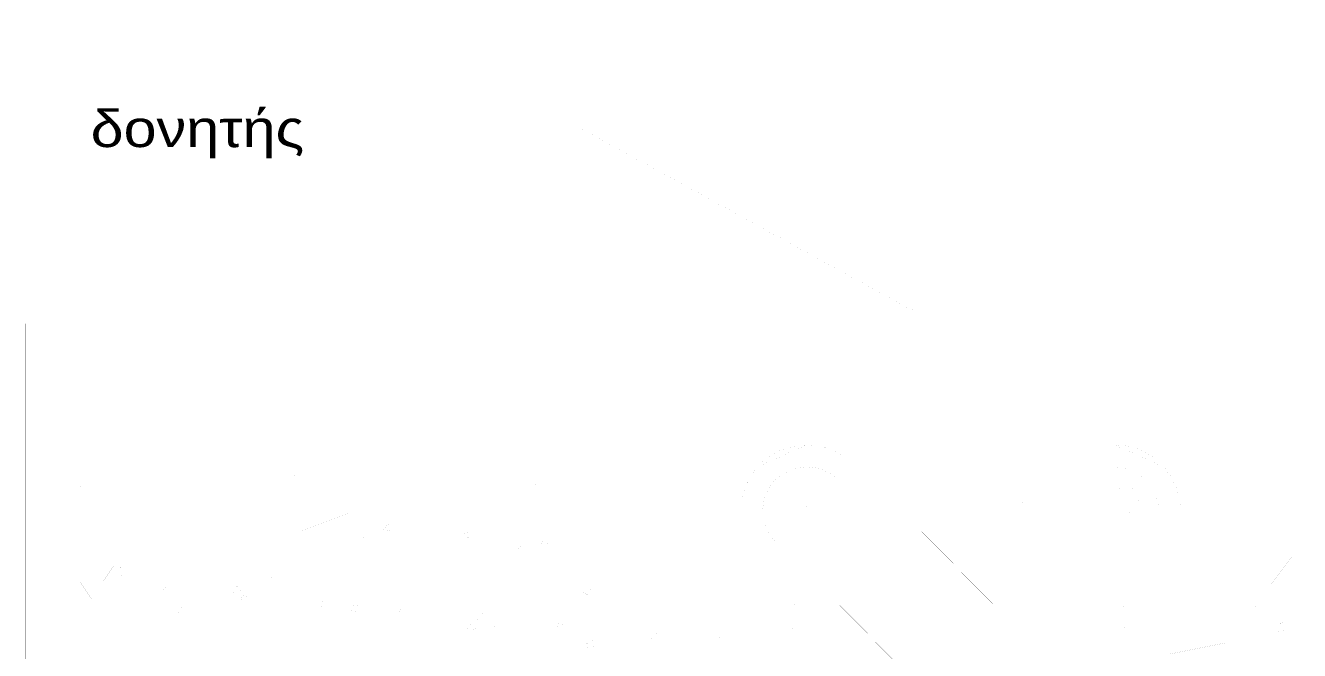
# Model space of a CAD drawing. Header units: millimetres. Extents: x -2171 to 1563, y -1758 to -1505.
# Drawn here: x 1364.482 to 1368.825, y -1598.944 to -1596.815 of the extents above; entities that cross this region are included whole.
import ezdxf

# ---------------------------------------------------------------- set-up
doc = ezdxf.new("R2010")
doc.units = ezdxf.units.MM
doc.linetypes.add('DOT', pattern=[0.025, 0, -0.025])
doc.layers.add('Tablet', color=7, linetype='Continuous', true_color=0x0180ff)
doc.styles.add('S2Arl419_b_1151_161', font='arial.ttf', dxfattribs={"width": 1.15091, "height": 0.041893})

msp = doc.modelspace()

# ---------------------------------------------------------------- linework, layer by layer
at = {"layer": 'Tablet', "color": 7}
for points in [[(1367.2572, -1598.0527, 0.00006, 0.00006, 0), (1367.2572, -1597.0402, 0.00006, 0.00006, 0), (1367.3322, -1597.0402, 0.00006, 0.00006, 0), (1367.3322, -1596.8902, 0.00006, 0.00006, 0), (1367.2947, -1596.8902, 0.00006, 0.00006, 0), (1367.2947, -1596.7402, 0.00006, 0.00006, 0), (1367.4072, -1596.2902, 0.00006, 0.00006, 0), (1367.4822, -1596.2902, 0.00006, 0.00006, 0), (1367.5572, -1596.2902, 0.00006, 0.00006, 0), (1367.6697, -1596.7402, 0.00006, 0.00006, 0), (1367.6697, -1596.8902, 0.00006, 0.00006, 0), (1367.6322, -1596.8902, 0.00006, 0.00006, 0), (1367.6322, -1597.0402, 0.00006, 0.00006, 0), (1367.7072, -1597.0402, 0.00006, 0.00006, 0), (1367.7072, -1598.0527, 0.00006, 0.00006, 0)], [(1367.3322, -1596.8902, 0.00006, 0.00006, 0), (1367.3322, -1596.7402, 0.00006, 0.00006, 0)], [(1367.6322, -1596.8902, 0.00006, 0.00006, 0), (1367.3322, -1596.8902, 0.00006, 0.00006, 0)], [(1367.3455, -1597.0402, 0.00006, 0.00006, 0), (1367.3455, -1596.8902, 0.00006, 0.00006, 0)], [(1367.3697, -1597.0402, 0.00006, 0.00006, 0), (1367.3697, -1596.8902, 0.00006, 0.00006, 0)], [(1367.4043, -1597.0402, 0.00006, 0.00006, 0), (1367.4043, -1596.8902, 0.00006, 0.00006, 0)], [(1367.4608, -1597.0402, 0.00006, 0.00006, 0), (1367.4608, -1596.8902, 0.00006, 0.00006, 0)], [(1367.5947, -1597.0402, 0.00006, 0.00006, 0), (1367.5947, -1596.8902, 0.00006, 0.00006, 0)], [(1367.6178, -1597.0402, 0.00006, 0.00006, 0), (1367.6178, -1596.8902, 0.00006, 0.00006, 0)], [(1367.2849, -1598.2402, 0.00006, 0.00006, 0), (1367.2849, -1597.0402, 0.00006, 0.00006, 0)], [(1367.3322, -1597.0402, 0.00006, 0.00006, 0), (1367.3322, -1598.2402, 0.00006, 0.00006, 0)], [(1367.6322, -1597.0402, 0.00006, 0.00006, 0), (1367.3322, -1597.0402, 0.00006, 0.00006, 0)], [(1367.6642, -1597.0402, 0.00006, 0.00006, 0), (1367.6642, -1598.2402, 0.00006, 0.00006, 0)], [(1366.9947, -1601.3935, 0.00006, 0.00006, 0), (1366.9947, -1598.4685, 0.00006, 0.00006, 0), (1366.9976, -1598.4392, 0.00006, 0.00006, 0), (1367.0061, -1598.4111, 0.00006, 0.00006, 0), (1367.02, -1598.3852, 0.00006, 0.00006, 0), (1367.0386, -1598.3624, 0.00006, 0.00006, 0), (1367.0613, -1598.3438, 0.00006, 0.00006, 0), (1367.0873, -1598.3299, 0.00006, 0.00006, 0), (1367.1154, -1598.3214, 0.00006, 0.00006, 0), (1367.1447, -1598.3185, 0.00006, 0.00006, 0), (1367.1739, -1598.3214, 0.00006, 0.00006, 0), (1367.2021, -1598.3299, 0.00006, 0.00006, 0), (1367.228, -1598.3438, 0.00006, 0.00006, 0), (1367.2508, -1598.3624, 0.00006, 0.00006, 0), (1367.7811, -1598.8928, 0.00006, 0.00006, 0), (1367.8341, -1598.8397, 0.00006, 0.00006, 0), (1367.3038, -1598.3094, 0.00006, 0.00006, 0), (1367.2725, -1598.2833, 0.00006, 0.00006, 0), (1367.237, -1598.2633, 0.00006, 0.00006, 0), (1367.1985, -1598.25, 0.00006, 0.00006, 0), (1367.1583, -1598.2439, 0.00006, 0.00006, 0), (1367.1176, -1598.2451, 0.00006, 0.00006, 0), (1367.0777, -1598.2537, 0.00006, 0.00006, 0), (1367.0401, -1598.2693, 0.00006, 0.00006, 0), (1367.0059, -1598.2914, 0.00006, 0.00006, 0), (1366.9763, -1598.3193, 0.00006, 0.00006, 0), (1366.9521, -1598.3521, 0.00006, 0.00006, 0), (1366.9343, -1598.3887, 0.00006, 0.00006, 0), (1366.9234, -1598.4279, 0.00006, 0.00006, 0), (1366.9197, -1598.4685, 0.00006, 0.00006, 0), (1366.9197, -1601.3935, 0.00006, 0.00006, 0)], [(1368.4197, -1601.3935, 0.00006, 0.00006, 0), (1368.4197, -1598.4685, 0.00006, 0.00006, 0), (1368.4163, -1598.4294, 0.00006, 0.00006, 0), (1368.4061, -1598.3915, 0.00006, 0.00006, 0), (1368.3895, -1598.356, 0.00006, 0.00006, 0), (1368.367, -1598.3239, 0.00006, 0.00006, 0), (1368.3393, -1598.2961, 0.00006, 0.00006, 0), (1368.3072, -1598.2736, 0.00006, 0.00006, 0), (1368.2716, -1598.2571, 0.00006, 0.00006, 0), (1368.2338, -1598.2469, 0.00006, 0.00006, 0), (1368.1947, -1598.2435, 0.00006, 0.00006, 0), (1367.1447, -1598.2435, 0.00006, 0.00006, 0)], [(1367.3129, -1598.3185, 0.00006, 0.00006, 0), (1368.1947, -1598.3185, 0.00006, 0.00006, 0), (1368.2207, -1598.3208, 0.00006, 0.00006, 0), (1368.246, -1598.3275, 0.00006, 0.00006, 0), (1368.2697, -1598.3386, 0.00006, 0.00006, 0), (1368.2911, -1598.3536, 0.00006, 0.00006, 0), (1368.3096, -1598.3721, 0.00006, 0.00006, 0), (1368.3246, -1598.3935, 0.00006, 0.00006, 0), (1368.3356, -1598.4172, 0.00006, 0.00006, 0), (1368.3424, -1598.4424, 0.00006, 0.00006, 0), (1368.3447, -1598.4685, 0.00006, 0.00006, 0), (1368.3447, -1601.3935, 0.00006, 0.00006, 0)], [(1367.3322, -1598.3378, 0.00006, 0.00006, 0), (1367.3322, -1598.3185, 0.00006, 0.00006, 0)], [(1367.6642, -1598.3185, 0.00006, 0.00006, 0), (1367.6642, -1598.6698, 0.00006, 0.00006, 0)], [(1367.2572, -1598.9185, 0.00006, 0.00006, 0), (1367.2572, -1598.8959, 0.00006, 0.00006, 0), (1367.5159, -1599.1547, 0.00006, 0.00006, 0), (1367.5689, -1599.1016, 0.00006, 0.00006, 0), (1367.2572, -1598.7899, 0.00006, 0.00006, 0), (1367.2572, -1598.3656, 0.00006, 0.00006, 0), (1367.7072, -1598.8156, 0.00006, 0.00006, 0), (1367.7072, -1598.9185, 0.00006, 0.00006, 0)], [(1367.2572, -1598.7931, 0.00006, 0.00006, 0), (1367.2572, -1598.3689, 0.00006, 0.00006, 0)], [(1367.2849, -1598.8209, 0.00006, 0.00006, 0), (1367.2849, -1598.3966, 0.00006, 0.00006, 0)], [(1367.3322, -1598.8649, 0.00006, 0.00006, 0), (1367.3322, -1598.4406, 0.00006, 0.00006, 0)], [(1366.9856, -1598.6276, 0.00006, 0.00006, 0), (1367.5159, -1599.1579, 0.00006, 0.00006, 0), (1367.5689, -1599.1049, 0.00006, 0.00006, 0), (1367.0386, -1598.5746, 0.00006, 0.00006, 0), (1367.0233, -1598.5567, 0.00006, 0.00006, 0), (1367.011, -1598.5366, 0.00006, 0.00006, 0), (1367.002, -1598.5148, 0.00006, 0.00006, 0), (1366.9965, -1598.492, 0.00006, 0.00006, 0), (1366.9947, -1598.4685, 0.00006, 0.00006, 0), (1366.9947, -1598.6367, 0.00006, 0.00006, 0)], [(1367.6642, -1598.7726, 0.00006, 0.00006, 0), (1367.6642, -1598.9185, 0.00006, 0.00006, 0)], [(1366.9197, -1598.9185, 0.00006, 0.00006, 0), (1364.4822, -1598.9185, 0.00006, 0.00006, 0)], [(1367.2797, -1598.9185, 0.00006, 0.00006, 0), (1366.9947, -1598.9185, 0.00006, 0.00006, 0)], [(1367.2849, -1598.9269, 0.00006, 0.00006, 0), (1367.2849, -1598.9237, 0.00006, 0.00006, 0)], [(1368.3447, -1598.9185, 0.00006, 0.00006, 0), (1367.3826, -1598.9185, 0.00006, 0.00006, 0)], [(1370.8572, -1598.9185, 0.00006, 0.00006, 0), (1368.4197, -1598.9185, 0.00006, 0.00006, 0)]]:
    msp.add_lwpolyline(points, format="xyseb", dxfattribs=at)
at = {"layer": 'Tablet', "color": 86}
msp.add_lwpolyline([(1367.5197, -1597.7935, 0.000045, 0.000045, 0), (1366.3572, -1597.156, 0.000045, 0.000045, 0), (1365.9447, -1597.156, 0.000045, 0.000045, 0)], format="xyseb", dxfattribs=at)
msp.add_lwpolyline([(1367.5009, -1597.7935, 0.00000375, 0.00000375, 0), (1367.5013, -1597.7898, 0.00000375, 0.00000375, 0), (1367.5024, -1597.7863, 0.00000375, 0.00000375, 0), (1367.5093, -1597.7779, 0.00000375, 0.00000375, 0), (1367.5125, -1597.7762, 0.00000375, 0.00000375, 0), (1367.516, -1597.7751, 0.00000375, 0.00000375, 0), (1367.5197, -1597.7747, 0.00000375, 0.00000375, 0), (1367.5233, -1597.7751, 0.00000375, 0.00000375, 0), (1367.5269, -1597.7762, 0.00000375, 0.00000375, 0), (1367.5353, -1597.7831, 0.00000375, 0.00000375, 0), (1367.537, -1597.7863, 0.00000375, 0.00000375, 0), (1367.5381, -1597.7898, 0.00000375, 0.00000375, 0), (1367.5384, -1597.7935, 0.00000375, 0.00000375, 0), (1367.5381, -1597.7971, 0.00000375, 0.00000375, 0), (1367.537, -1597.8007, 0.00000375, 0.00000375, 0), (1367.5301, -1597.8091, 0.00000375, 0.00000375, 0), (1367.5269, -1597.8108, 0.00000375, 0.00000375, 0), (1367.5233, -1597.8119, 0.00000375, 0.00000375, 0), (1367.5197, -1597.8122, 0.00000375, 0.00000375, 0), (1367.516, -1597.8119, 0.00000375, 0.00000375, 0), (1367.5125, -1597.8108, 0.00000375, 0.00000375, 0), (1367.5041, -1597.8039, 0.00000375, 0.00000375, 0), (1367.5024, -1597.8007, 0.00000375, 0.00000375, 0), (1367.5013, -1597.7971, 0.00000375, 0.00000375, 0), (1367.5009, -1597.7935, 0.00000375, 0.00000375, 0)], format="xyseb", close=True, dxfattribs=at)
at = {"layer": 'Tablet', "color": 150, "linetype": 'DOT'}
msp.add_lwpolyline([(1364.4822, -1599.5935, 0.000075, 0.000075, 0), (1364.4822, -1597.831, 0.000075, 0.000075, 0)], format="xyseb", dxfattribs=at)
at = {"layer": 'Tablet', "color": 1}
msp.add_lwpolyline([(1370.8572, -1598.056, 0.00006, 0.00006, 0), (1367.7072, -1598.056, 0.00006, 0.00006, 0), (1367.7072, -1598.2435, 0.00006, 0.00006, 0), (1367.2572, -1598.2435, 0.00006, 0.00006, 0), (1367.2572, -1598.056, 0.00006, 0.00006, 0), (1364.4822, -1598.056, 0.00006, 0.00006, 0)], format="xyseb", dxfattribs=at)
at = {"layer": 'Tablet', "color": 7}
for points in [[(1366.977, -1598.3185, 0.00006, 0.00006, 0), (1364.4822, -1598.3185, 0.00006, 0.00006, 0), (1364.4822, -1598.2435, 0.00006, 0.00006, 0), (1367.1447, -1598.2435, 0.00006, 0.00006, 0)], [(1368.3624, -1598.3185, 0.00006, 0.00006, 0), (1370.8572, -1598.3185, 0.00006, 0.00006, 0), (1370.8572, -1598.2435, 0.00006, 0.00006, 0), (1368.1947, -1598.2435, 0.00006, 0.00006, 0)], [(1367.3129, -1598.3152, 0.00006, 0.00006, 0), (1367.7072, -1598.3152, 0.00006, 0.00006, 0), (1367.7072, -1598.7095, 0.00006, 0.00006, 0)], [(1364.6443, -1598.363, 0.0000045, 0.0000045, 0), (1364.6448, -1598.3586, 0.0000045, 0.0000045, 0), (1364.646, -1598.3543, 0.0000045, 0.0000045, 0), (1364.6481, -1598.3505, 0.0000045, 0.0000045, 0), (1364.6509, -1598.347, 0.0000045, 0.0000045, 0), (1364.6543, -1598.3442, 0.0000045, 0.0000045, 0), (1364.6582, -1598.3422, 0.0000045, 0.0000045, 0), (1364.6624, -1598.3409, 0.0000045, 0.0000045, 0), (1364.6668, -1598.3405, 0.0000045, 0.0000045, 0), (1364.6712, -1598.3409, 0.0000045, 0.0000045, 0), (1364.6754, -1598.3422, 0.0000045, 0.0000045, 0), (1364.6793, -1598.3442, 0.0000045, 0.0000045, 0), (1364.6827, -1598.347, 0.0000045, 0.0000045, 0), (1364.6855, -1598.3505, 0.0000045, 0.0000045, 0), (1364.6876, -1598.3543, 0.0000045, 0.0000045, 0), (1364.6889, -1598.3586, 0.0000045, 0.0000045, 0), (1364.6893, -1598.363, 0.0000045, 0.0000045, 0), (1364.6889, -1598.3673, 0.0000045, 0.0000045, 0), (1364.6876, -1598.3716, 0.0000045, 0.0000045, 0), (1364.6855, -1598.3755, 0.0000045, 0.0000045, 0), (1364.6827, -1598.3789, 0.0000045, 0.0000045, 0), (1364.6793, -1598.3817, 0.0000045, 0.0000045, 0), (1364.6754, -1598.3837, 0.0000045, 0.0000045, 0), (1364.6712, -1598.385, 0.0000045, 0.0000045, 0), (1364.6668, -1598.3855, 0.0000045, 0.0000045, 0), (1364.6624, -1598.385, 0.0000045, 0.0000045, 0), (1364.6582, -1598.3837, 0.0000045, 0.0000045, 0), (1364.6543, -1598.3817, 0.0000045, 0.0000045, 0), (1364.6509, -1598.3789, 0.0000045, 0.0000045, 0), (1364.6481, -1598.3755, 0.0000045, 0.0000045, 0), (1364.646, -1598.3716, 0.0000045, 0.0000045, 0), (1364.6448, -1598.3673, 0.0000045, 0.0000045, 0), (1364.6443, -1598.363, 0.0000045, 0.0000045, 0)], [(1365.3943, -1598.363, 0.0000045, 0.0000045, 0), (1365.3948, -1598.3586, 0.0000045, 0.0000045, 0), (1365.396, -1598.3543, 0.0000045, 0.0000045, 0), (1365.3981, -1598.3505, 0.0000045, 0.0000045, 0), (1365.4009, -1598.347, 0.0000045, 0.0000045, 0), (1365.4043, -1598.3442, 0.0000045, 0.0000045, 0), (1365.4082, -1598.3422, 0.0000045, 0.0000045, 0), (1365.4124, -1598.3409, 0.0000045, 0.0000045, 0), (1365.4168, -1598.3405, 0.0000045, 0.0000045, 0), (1365.4212, -1598.3409, 0.0000045, 0.0000045, 0), (1365.4254, -1598.3422, 0.0000045, 0.0000045, 0), (1365.4293, -1598.3442, 0.0000045, 0.0000045, 0), (1365.4327, -1598.347, 0.0000045, 0.0000045, 0), (1365.4355, -1598.3505, 0.0000045, 0.0000045, 0), (1365.4376, -1598.3543, 0.0000045, 0.0000045, 0), (1365.4389, -1598.3586, 0.0000045, 0.0000045, 0), (1365.4393, -1598.363, 0.0000045, 0.0000045, 0), (1365.4389, -1598.3673, 0.0000045, 0.0000045, 0), (1365.4376, -1598.3716, 0.0000045, 0.0000045, 0), (1365.4355, -1598.3755, 0.0000045, 0.0000045, 0), (1365.4327, -1598.3789, 0.0000045, 0.0000045, 0), (1365.4293, -1598.3817, 0.0000045, 0.0000045, 0), (1365.4254, -1598.3837, 0.0000045, 0.0000045, 0), (1365.4212, -1598.385, 0.0000045, 0.0000045, 0), (1365.4168, -1598.3855, 0.0000045, 0.0000045, 0), (1365.4124, -1598.385, 0.0000045, 0.0000045, 0), (1365.4082, -1598.3837, 0.0000045, 0.0000045, 0), (1365.4043, -1598.3817, 0.0000045, 0.0000045, 0), (1365.4009, -1598.3789, 0.0000045, 0.0000045, 0), (1365.3981, -1598.3755, 0.0000045, 0.0000045, 0), (1365.396, -1598.3716, 0.0000045, 0.0000045, 0), (1365.3948, -1598.3673, 0.0000045, 0.0000045, 0), (1365.3943, -1598.363, 0.0000045, 0.0000045, 0)], [(1366.1818, -1598.363, 0.0000045, 0.0000045, 0), (1366.1823, -1598.3586, 0.0000045, 0.0000045, 0), (1366.1835, -1598.3543, 0.0000045, 0.0000045, 0), (1366.1856, -1598.3505, 0.0000045, 0.0000045, 0), (1366.1884, -1598.347, 0.0000045, 0.0000045, 0), (1366.1918, -1598.3442, 0.0000045, 0.0000045, 0), (1366.1957, -1598.3422, 0.0000045, 0.0000045, 0), (1366.1999, -1598.3409, 0.0000045, 0.0000045, 0), (1366.2043, -1598.3405, 0.0000045, 0.0000045, 0), (1366.2087, -1598.3409, 0.0000045, 0.0000045, 0), (1366.2129, -1598.3422, 0.0000045, 0.0000045, 0), (1366.2168, -1598.3442, 0.0000045, 0.0000045, 0), (1366.2202, -1598.347, 0.0000045, 0.0000045, 0), (1366.223, -1598.3505, 0.0000045, 0.0000045, 0), (1366.2251, -1598.3543, 0.0000045, 0.0000045, 0), (1366.2264, -1598.3586, 0.0000045, 0.0000045, 0), (1366.2268, -1598.363, 0.0000045, 0.0000045, 0), (1366.2264, -1598.3673, 0.0000045, 0.0000045, 0), (1366.2251, -1598.3716, 0.0000045, 0.0000045, 0), (1366.223, -1598.3755, 0.0000045, 0.0000045, 0), (1366.2202, -1598.3789, 0.0000045, 0.0000045, 0), (1366.2168, -1598.3817, 0.0000045, 0.0000045, 0), (1366.2129, -1598.3837, 0.0000045, 0.0000045, 0), (1366.2087, -1598.385, 0.0000045, 0.0000045, 0), (1366.2043, -1598.3855, 0.0000045, 0.0000045, 0), (1366.1999, -1598.385, 0.0000045, 0.0000045, 0), (1366.1957, -1598.3837, 0.0000045, 0.0000045, 0), (1366.1918, -1598.3817, 0.0000045, 0.0000045, 0), (1366.1884, -1598.3789, 0.0000045, 0.0000045, 0), (1366.1856, -1598.3755, 0.0000045, 0.0000045, 0), (1366.1835, -1598.3716, 0.0000045, 0.0000045, 0), (1366.1823, -1598.3673, 0.0000045, 0.0000045, 0), (1366.1818, -1598.363, 0.0000045, 0.0000045, 0)], [(1367.8065, -1598.4036, 0.000009, 0.000009, 0), (1367.8073, -1598.3948, 0.000009, 0.000009, 0), (1367.8099, -1598.3864, 0.000009, 0.000009, 0), (1367.8141, -1598.3786, 0.000009, 0.000009, 0), (1367.8197, -1598.3718, 0.000009, 0.000009, 0), (1367.8265, -1598.3662, 0.000009, 0.000009, 0), (1367.8343, -1598.362, 0.000009, 0.000009, 0), (1367.8427, -1598.3594, 0.000009, 0.000009, 0), (1367.8515, -1598.3586, 0.000009, 0.000009, 0), (1367.8603, -1598.3594, 0.000009, 0.000009, 0), (1367.8687, -1598.362, 0.000009, 0.000009, 0), (1367.8765, -1598.3662, 0.000009, 0.000009, 0), (1367.8833, -1598.3718, 0.000009, 0.000009, 0), (1367.8889, -1598.3786, 0.000009, 0.000009, 0), (1367.8931, -1598.3864, 0.000009, 0.000009, 0), (1367.8956, -1598.3948, 0.000009, 0.000009, 0), (1367.8965, -1598.4036, 0.000009, 0.000009, 0), (1367.8956, -1598.4124, 0.000009, 0.000009, 0), (1367.8931, -1598.4208, 0.000009, 0.000009, 0), (1367.8889, -1598.4286, 0.000009, 0.000009, 0), (1367.8833, -1598.4354, 0.000009, 0.000009, 0), (1367.8765, -1598.441, 0.000009, 0.000009, 0), (1367.8687, -1598.4452, 0.000009, 0.000009, 0), (1367.8603, -1598.4477, 0.000009, 0.000009, 0), (1367.8515, -1598.4486, 0.000009, 0.000009, 0), (1367.8427, -1598.4477, 0.000009, 0.000009, 0), (1367.8343, -1598.4452, 0.000009, 0.000009, 0), (1367.8265, -1598.441, 0.000009, 0.000009, 0), (1367.8197, -1598.4354, 0.000009, 0.000009, 0), (1367.8141, -1598.4286, 0.000009, 0.000009, 0), (1367.8099, -1598.4208, 0.000009, 0.000009, 0), (1367.8073, -1598.4124, 0.000009, 0.000009, 0), (1367.8065, -1598.4036, 0.000009, 0.000009, 0)], [(1367.0622, -1598.431, 0.000009, 0.000009, 0), (1367.063, -1598.4222, 0.000009, 0.000009, 0), (1367.0656, -1598.4138, 0.000009, 0.000009, 0), (1367.0698, -1598.406, 0.000009, 0.000009, 0), (1367.0754, -1598.3992, 0.000009, 0.000009, 0), (1367.0822, -1598.3936, 0.000009, 0.000009, 0), (1367.09, -1598.3894, 0.000009, 0.000009, 0), (1367.0984, -1598.3869, 0.000009, 0.000009, 0), (1367.1072, -1598.386, 0.000009, 0.000009, 0), (1367.116, -1598.3869, 0.000009, 0.000009, 0), (1367.1244, -1598.3894, 0.000009, 0.000009, 0), (1367.1322, -1598.3936, 0.000009, 0.000009, 0), (1367.139, -1598.3992, 0.000009, 0.000009, 0), (1367.1446, -1598.406, 0.000009, 0.000009, 0), (1367.1488, -1598.4138, 0.000009, 0.000009, 0), (1367.1513, -1598.4222, 0.000009, 0.000009, 0), (1367.1522, -1598.431, 0.000009, 0.000009, 0), (1367.1513, -1598.4398, 0.000009, 0.000009, 0), (1367.1488, -1598.4482, 0.000009, 0.000009, 0), (1367.1446, -1598.456, 0.000009, 0.000009, 0), (1367.139, -1598.4628, 0.000009, 0.000009, 0), (1367.1322, -1598.4684, 0.000009, 0.000009, 0), (1367.1244, -1598.4726, 0.000009, 0.000009, 0), (1367.116, -1598.4751, 0.000009, 0.000009, 0), (1367.1072, -1598.476, 0.000009, 0.000009, 0), (1367.0984, -1598.4751, 0.000009, 0.000009, 0), (1367.09, -1598.4726, 0.000009, 0.000009, 0), (1367.0822, -1598.4684, 0.000009, 0.000009, 0), (1367.0754, -1598.4628, 0.000009, 0.000009, 0), (1367.0698, -1598.456, 0.000009, 0.000009, 0), (1367.0656, -1598.4482, 0.000009, 0.000009, 0), (1367.063, -1598.4398, 0.000009, 0.000009, 0), (1367.0622, -1598.431, 0.000009, 0.000009, 0)], [(1368.1872, -1598.431, 0.000009, 0.000009, 0), (1368.188, -1598.4222, 0.000009, 0.000009, 0), (1368.1906, -1598.4138, 0.000009, 0.000009, 0), (1368.1948, -1598.406, 0.000009, 0.000009, 0), (1368.2004, -1598.3992, 0.000009, 0.000009, 0), (1368.2072, -1598.3936, 0.000009, 0.000009, 0), (1368.215, -1598.3894, 0.000009, 0.000009, 0), (1368.2234, -1598.3869, 0.000009, 0.000009, 0), (1368.2322, -1598.386, 0.000009, 0.000009, 0), (1368.241, -1598.3869, 0.000009, 0.000009, 0), (1368.2494, -1598.3894, 0.000009, 0.000009, 0), (1368.2572, -1598.3936, 0.000009, 0.000009, 0), (1368.264, -1598.3992, 0.000009, 0.000009, 0), (1368.2696, -1598.406, 0.000009, 0.000009, 0), (1368.2738, -1598.4138, 0.000009, 0.000009, 0), (1368.2763, -1598.4222, 0.000009, 0.000009, 0), (1368.2772, -1598.431, 0.000009, 0.000009, 0), (1368.2763, -1598.4398, 0.000009, 0.000009, 0), (1368.2738, -1598.4482, 0.000009, 0.000009, 0), (1368.2696, -1598.456, 0.000009, 0.000009, 0), (1368.264, -1598.4628, 0.000009, 0.000009, 0), (1368.2572, -1598.4684, 0.000009, 0.000009, 0), (1368.2494, -1598.4726, 0.000009, 0.000009, 0), (1368.241, -1598.4751, 0.000009, 0.000009, 0), (1368.2322, -1598.476, 0.000009, 0.000009, 0), (1368.2234, -1598.4751, 0.000009, 0.000009, 0), (1368.215, -1598.4726, 0.000009, 0.000009, 0), (1368.2072, -1598.4684, 0.000009, 0.000009, 0), (1368.2004, -1598.4628, 0.000009, 0.000009, 0), (1368.1948, -1598.456, 0.000009, 0.000009, 0), (1368.1906, -1598.4482, 0.000009, 0.000009, 0), (1368.188, -1598.4398, 0.000009, 0.000009, 0), (1368.1872, -1598.431, 0.000009, 0.000009, 0)], [(1367.0374, -1598.8268, 0.000009, 0.000009, 0), (1367.0383, -1598.818, 0.000009, 0.000009, 0), (1367.0409, -1598.8096, 0.000009, 0.000009, 0), (1367.045, -1598.8018, 0.000009, 0.000009, 0), (1367.0506, -1598.795, 0.000009, 0.000009, 0), (1367.0574, -1598.7894, 0.000009, 0.000009, 0), (1367.0652, -1598.7852, 0.000009, 0.000009, 0), (1367.0737, -1598.7826, 0.000009, 0.000009, 0), (1367.0824, -1598.7818, 0.000009, 0.000009, 0), (1367.0912, -1598.7826, 0.000009, 0.000009, 0), (1367.0997, -1598.7852, 0.000009, 0.000009, 0), (1367.1074, -1598.7894, 0.000009, 0.000009, 0), (1367.1143, -1598.795, 0.000009, 0.000009, 0), (1367.1199, -1598.8018, 0.000009, 0.000009, 0), (1367.124, -1598.8096, 0.000009, 0.000009, 0), (1367.1266, -1598.818, 0.000009, 0.000009, 0), (1367.1274, -1598.8268, 0.000009, 0.000009, 0), (1367.1266, -1598.8356, 0.000009, 0.000009, 0), (1367.124, -1598.844, 0.000009, 0.000009, 0), (1367.1199, -1598.8518, 0.000009, 0.000009, 0), (1367.1143, -1598.8586, 0.000009, 0.000009, 0), (1367.1074, -1598.8642, 0.000009, 0.000009, 0), (1367.0997, -1598.8683, 0.000009, 0.000009, 0), (1367.0912, -1598.8709, 0.000009, 0.000009, 0), (1367.0824, -1598.8718, 0.000009, 0.000009, 0), (1367.0737, -1598.8709, 0.000009, 0.000009, 0), (1367.0652, -1598.8683, 0.000009, 0.000009, 0), (1367.0574, -1598.8642, 0.000009, 0.000009, 0), (1367.0506, -1598.8586, 0.000009, 0.000009, 0), (1367.045, -1598.8518, 0.000009, 0.000009, 0), (1367.0409, -1598.844, 0.000009, 0.000009, 0), (1367.0383, -1598.8356, 0.000009, 0.000009, 0), (1367.0374, -1598.8268, 0.000009, 0.000009, 0)], [(1368.2078, -1598.8268, 0.000009, 0.000009, 0), (1368.2087, -1598.818, 0.000009, 0.000009, 0), (1368.2112, -1598.8096, 0.000009, 0.000009, 0), (1368.2154, -1598.8018, 0.000009, 0.000009, 0), (1368.221, -1598.795, 0.000009, 0.000009, 0), (1368.2278, -1598.7894, 0.000009, 0.000009, 0), (1368.2356, -1598.7852, 0.000009, 0.000009, 0), (1368.244, -1598.7826, 0.000009, 0.000009, 0), (1368.2528, -1598.7818, 0.000009, 0.000009, 0), (1368.2616, -1598.7826, 0.000009, 0.000009, 0), (1368.27, -1598.7852, 0.000009, 0.000009, 0), (1368.2778, -1598.7894, 0.000009, 0.000009, 0), (1368.2846, -1598.795, 0.000009, 0.000009, 0), (1368.2902, -1598.8018, 0.000009, 0.000009, 0), (1368.2944, -1598.8096, 0.000009, 0.000009, 0), (1368.2969, -1598.818, 0.000009, 0.000009, 0), (1368.2978, -1598.8268, 0.000009, 0.000009, 0), (1368.2969, -1598.8356, 0.000009, 0.000009, 0), (1368.2944, -1598.844, 0.000009, 0.000009, 0), (1368.2902, -1598.8518, 0.000009, 0.000009, 0), (1368.2846, -1598.8586, 0.000009, 0.000009, 0), (1368.2778, -1598.8642, 0.000009, 0.000009, 0), (1368.27, -1598.8683, 0.000009, 0.000009, 0), (1368.2616, -1598.8709, 0.000009, 0.000009, 0), (1368.2528, -1598.8718, 0.000009, 0.000009, 0), (1368.244, -1598.8709, 0.000009, 0.000009, 0), (1368.2356, -1598.8683, 0.000009, 0.000009, 0), (1368.2278, -1598.8642, 0.000009, 0.000009, 0), (1368.221, -1598.8586, 0.000009, 0.000009, 0), (1368.2154, -1598.8518, 0.000009, 0.000009, 0), (1368.2112, -1598.844, 0.000009, 0.000009, 0), (1368.2087, -1598.8356, 0.000009, 0.000009, 0), (1368.2078, -1598.8268, 0.000009, 0.000009, 0)], [(1364.6443, -1598.874, 0.0000045, 0.0000045, 0), (1364.6448, -1598.8784, 0.0000045, 0.0000045, 0), (1364.646, -1598.8826, 0.0000045, 0.0000045, 0), (1364.6481, -1598.8865, 0.0000045, 0.0000045, 0), (1364.6509, -1598.8899, 0.0000045, 0.0000045, 0), (1364.6543, -1598.8927, 0.0000045, 0.0000045, 0), (1364.6582, -1598.8948, 0.0000045, 0.0000045, 0), (1364.6624, -1598.8961, 0.0000045, 0.0000045, 0), (1364.6668, -1598.8965, 0.0000045, 0.0000045, 0), (1364.6712, -1598.8961, 0.0000045, 0.0000045, 0), (1364.6754, -1598.8948, 0.0000045, 0.0000045, 0), (1364.6793, -1598.8927, 0.0000045, 0.0000045, 0), (1364.6827, -1598.8899, 0.0000045, 0.0000045, 0), (1364.6855, -1598.8865, 0.0000045, 0.0000045, 0), (1364.6876, -1598.8826, 0.0000045, 0.0000045, 0), (1364.6889, -1598.8784, 0.0000045, 0.0000045, 0), (1364.6893, -1598.874, 0.0000045, 0.0000045, 0), (1364.6889, -1598.8696, 0.0000045, 0.0000045, 0), (1364.6876, -1598.8654, 0.0000045, 0.0000045, 0), (1364.6855, -1598.8615, 0.0000045, 0.0000045, 0), (1364.6827, -1598.8581, 0.0000045, 0.0000045, 0), (1364.6793, -1598.8553, 0.0000045, 0.0000045, 0), (1364.6754, -1598.8532, 0.0000045, 0.0000045, 0), (1364.6712, -1598.852, 0.0000045, 0.0000045, 0), (1364.6668, -1598.8515, 0.0000045, 0.0000045, 0), (1364.6624, -1598.852, 0.0000045, 0.0000045, 0), (1364.6582, -1598.8532, 0.0000045, 0.0000045, 0), (1364.6543, -1598.8553, 0.0000045, 0.0000045, 0), (1364.6509, -1598.8581, 0.0000045, 0.0000045, 0), (1364.6481, -1598.8615, 0.0000045, 0.0000045, 0), (1364.646, -1598.8654, 0.0000045, 0.0000045, 0), (1364.6448, -1598.8696, 0.0000045, 0.0000045, 0), (1364.6443, -1598.874, 0.0000045, 0.0000045, 0)], [(1365.3943, -1598.874, 0.0000045, 0.0000045, 0), (1365.3948, -1598.8784, 0.0000045, 0.0000045, 0), (1365.396, -1598.8826, 0.0000045, 0.0000045, 0), (1365.3981, -1598.8865, 0.0000045, 0.0000045, 0), (1365.4009, -1598.8899, 0.0000045, 0.0000045, 0), (1365.4043, -1598.8927, 0.0000045, 0.0000045, 0), (1365.4082, -1598.8948, 0.0000045, 0.0000045, 0), (1365.4124, -1598.8961, 0.0000045, 0.0000045, 0), (1365.4168, -1598.8965, 0.0000045, 0.0000045, 0), (1365.4212, -1598.8961, 0.0000045, 0.0000045, 0), (1365.4254, -1598.8948, 0.0000045, 0.0000045, 0), (1365.4293, -1598.8927, 0.0000045, 0.0000045, 0), (1365.4327, -1598.8899, 0.0000045, 0.0000045, 0), (1365.4355, -1598.8865, 0.0000045, 0.0000045, 0), (1365.4376, -1598.8826, 0.0000045, 0.0000045, 0), (1365.4389, -1598.8784, 0.0000045, 0.0000045, 0), (1365.4393, -1598.874, 0.0000045, 0.0000045, 0), (1365.4389, -1598.8696, 0.0000045, 0.0000045, 0), (1365.4376, -1598.8654, 0.0000045, 0.0000045, 0), (1365.4355, -1598.8615, 0.0000045, 0.0000045, 0), (1365.4327, -1598.8581, 0.0000045, 0.0000045, 0), (1365.4293, -1598.8553, 0.0000045, 0.0000045, 0), (1365.4254, -1598.8532, 0.0000045, 0.0000045, 0), (1365.4212, -1598.852, 0.0000045, 0.0000045, 0), (1365.4168, -1598.8515, 0.0000045, 0.0000045, 0), (1365.4124, -1598.852, 0.0000045, 0.0000045, 0), (1365.4082, -1598.8532, 0.0000045, 0.0000045, 0), (1365.4043, -1598.8553, 0.0000045, 0.0000045, 0), (1365.4009, -1598.8581, 0.0000045, 0.0000045, 0), (1365.3981, -1598.8615, 0.0000045, 0.0000045, 0), (1365.396, -1598.8654, 0.0000045, 0.0000045, 0), (1365.3948, -1598.8696, 0.0000045, 0.0000045, 0), (1365.3943, -1598.874, 0.0000045, 0.0000045, 0)], [(1366.1818, -1598.874, 0.0000045, 0.0000045, 0), (1366.1823, -1598.8784, 0.0000045, 0.0000045, 0), (1366.1835, -1598.8826, 0.0000045, 0.0000045, 0), (1366.1856, -1598.8865, 0.0000045, 0.0000045, 0), (1366.1884, -1598.8899, 0.0000045, 0.0000045, 0), (1366.1918, -1598.8927, 0.0000045, 0.0000045, 0), (1366.1957, -1598.8948, 0.0000045, 0.0000045, 0), (1366.1999, -1598.8961, 0.0000045, 0.0000045, 0), (1366.2043, -1598.8965, 0.0000045, 0.0000045, 0), (1366.2087, -1598.8961, 0.0000045, 0.0000045, 0), (1366.2129, -1598.8948, 0.0000045, 0.0000045, 0), (1366.2168, -1598.8927, 0.0000045, 0.0000045, 0), (1366.2202, -1598.8899, 0.0000045, 0.0000045, 0), (1366.223, -1598.8865, 0.0000045, 0.0000045, 0), (1366.2251, -1598.8826, 0.0000045, 0.0000045, 0), (1366.2264, -1598.8784, 0.0000045, 0.0000045, 0), (1366.2268, -1598.874, 0.0000045, 0.0000045, 0), (1366.2264, -1598.8696, 0.0000045, 0.0000045, 0), (1366.2251, -1598.8654, 0.0000045, 0.0000045, 0), (1366.223, -1598.8615, 0.0000045, 0.0000045, 0), (1366.2202, -1598.8581, 0.0000045, 0.0000045, 0), (1366.2168, -1598.8553, 0.0000045, 0.0000045, 0), (1366.2129, -1598.8532, 0.0000045, 0.0000045, 0), (1366.2087, -1598.852, 0.0000045, 0.0000045, 0), (1366.2043, -1598.8515, 0.0000045, 0.0000045, 0), (1366.1999, -1598.852, 0.0000045, 0.0000045, 0), (1366.1957, -1598.8532, 0.0000045, 0.0000045, 0), (1366.1918, -1598.8553, 0.0000045, 0.0000045, 0), (1366.1884, -1598.8581, 0.0000045, 0.0000045, 0), (1366.1856, -1598.8615, 0.0000045, 0.0000045, 0), (1366.1835, -1598.8654, 0.0000045, 0.0000045, 0), (1366.1823, -1598.8696, 0.0000045, 0.0000045, 0), (1366.1818, -1598.874, 0.0000045, 0.0000045, 0)]]:
    msp.add_lwpolyline(points, format="xyseb", close=True, dxfattribs=at)
at = {"layer": 'Tablet', "color": 8}
for points in [[(1367.4072, -1599.031, 0.000045, 0.000045, 0), (1367.1822, -1598.881, 0.000045, 0.000045, 0), (1367.1072, -1598.9185, 0.000045, 0.000045, 0), (1367.1072, -1598.956, 0.000045, 0.000045, 0), (1366.8822, -1598.881, 0.000045, 0.000045, 0), (1366.8072, -1598.8435, 0.000045, 0.000045, 0), (1366.7322, -1598.806, 0.000045, 0.000045, 0), (1366.5072, -1598.731, 0.000045, 0.000045, 0), (1366.3947, -1598.6185, 0.000045, 0.000045, 0), (1366.3197, -1598.5435, 0.000045, 0.000045, 0), (1366.1322, -1598.5435, 0.000045, 0.000045, 0), (1366.0197, -1598.506, 0.000045, 0.000045, 0), (1365.7197, -1598.506, 0.000045, 0.000045, 0), (1365.6072, -1598.4685, 0.000045, 0.000045, 0), (1365.3072, -1598.581, 0.000045, 0.000045, 0), (1365.2697, -1598.581, 0.000045, 0.000045, 0), (1365.1947, -1598.581, 0.000045, 0.000045, 0), (1365.0822, -1598.6935, 0.000045, 0.000045, 0), (1364.7822, -1598.656, 0.000045, 0.000045, 0), (1364.7072, -1598.7685, 0.000045, 0.000045, 0), (1364.6322, -1598.656, 0.000045, 0.000045, 0), (1364.4822, -1598.6185, 0.000045, 0.000045, 0), (1364.4822, -1599.181, 0.000045, 0.000045, 0)], [(1365.7188, -1598.5122, 0.000045, 0.000045, 0), (1365.7008, -1598.5337, 0.000045, 0.000045, 0)], [(1365.7232, -1598.5357, 0.000045, 0.000045, 0), (1365.7008, -1598.5337, 0.000045, 0.000045, 0)], [(1365.7188, -1598.5122, 0.000045, 0.000045, 0), (1365.7232, -1598.5357, 0.000045, 0.000045, 0)], [(1365.6474, -1598.5547, 0.000045, 0.000045, 0), (1365.6212, -1598.5647, 0.000045, 0.000045, 0)], [(1365.6398, -1598.5773, 0.000045, 0.000045, 0), (1365.6212, -1598.5647, 0.000045, 0.000045, 0)], [(1365.6474, -1598.5547, 0.000045, 0.000045, 0), (1365.6398, -1598.5773, 0.000045, 0.000045, 0)], [(1365.9878, -1598.5357, 0.000045, 0.000045, 0), (1365.9697, -1598.5572, 0.000045, 0.000045, 0)], [(1365.9922, -1598.5592, 0.000045, 0.000045, 0), (1365.9697, -1598.5572, 0.000045, 0.000045, 0)], [(1365.9878, -1598.5357, 0.000045, 0.000045, 0), (1365.9922, -1598.5592, 0.000045, 0.000045, 0)], [(1366.2568, -1598.5592, 0.000045, 0.000045, 0), (1366.2387, -1598.5808, 0.000045, 0.000045, 0)], [(1366.2568, -1598.5592, 0.000045, 0.000045, 0), (1366.2611, -1598.5827, 0.000045, 0.000045, 0)], [(1366.1863, -1598.5847, 0.000045, 0.000045, 0), (1366.1601, -1598.5948, 0.000045, 0.000045, 0)], [(1366.1787, -1598.6073, 0.000045, 0.000045, 0), (1366.1601, -1598.5948, 0.000045, 0.000045, 0)], [(1366.1863, -1598.5847, 0.000045, 0.000045, 0), (1366.1787, -1598.6073, 0.000045, 0.000045, 0)], [(1366.2611, -1598.5827, 0.000045, 0.000045, 0), (1366.2387, -1598.5808, 0.000045, 0.000045, 0)], [(1368.8322, -1598.581, 0.000045, 0.000045, 0), (1368.6072, -1598.881, 0.000045, 0.000045, 0), (1368.5697, -1598.9185, 0.000045, 0.000045, 0), (1368.3822, -1598.956, 0.000045, 0.000045, 0)], [(1364.7858, -1598.6682, 0.000045, 0.000045, 0), (1364.7777, -1598.6628, 0.000045, 0.000045, 0)], [(1364.8069, -1598.6591, 0.000045, 0.000045, 0), (1364.7837, -1598.6832, 0.000045, 0.000045, 0)], [(1364.7896, -1598.6569, 0.000045, 0.000045, 0), (1364.7858, -1598.6682, 0.000045, 0.000045, 0)], [(1364.8138, -1598.6599, 0.000045, 0.000045, 0), (1364.8171, -1598.6883, 0.000045, 0.000045, 0)], [(1364.8171, -1598.6883, 0.000045, 0.000045, 0), (1364.7837, -1598.6832, 0.000045, 0.000045, 0)], [(1365.3323, -1598.6756, 0.000045, 0.000045, 0), (1365.3061, -1598.6857, 0.000045, 0.000045, 0)], [(1365.3247, -1598.6983, 0.000045, 0.000045, 0), (1365.3061, -1598.6857, 0.000045, 0.000045, 0)], [(1365.3323, -1598.6756, 0.000045, 0.000045, 0), (1365.3247, -1598.6983, 0.000045, 0.000045, 0)], [(1365.8712, -1598.7056, 0.000045, 0.000045, 0), (1365.845, -1598.7157, 0.000045, 0.000045, 0)], [(1365.8712, -1598.7056, 0.000045, 0.000045, 0), (1365.8636, -1598.7283, 0.000045, 0.000045, 0)], [(1364.964, -1598.7236, 0.000045, 0.000045, 0), (1364.9459, -1598.7452, 0.000045, 0.000045, 0)], [(1364.9683, -1598.7471, 0.000045, 0.000045, 0), (1364.9459, -1598.7452, 0.000045, 0.000045, 0)], [(1364.964, -1598.7236, 0.000045, 0.000045, 0), (1364.9683, -1598.7471, 0.000045, 0.000045, 0)], [(1365.2132, -1598.7148, 0.000045, 0.000045, 0), (1365.184, -1598.7452, 0.000045, 0.000045, 0)], [(1365.2173, -1598.7504, 0.000045, 0.000045, 0), (1365.184, -1598.7452, 0.000045, 0.000045, 0)], [(1365.2132, -1598.7148, 0.000045, 0.000045, 0), (1365.2173, -1598.7504, 0.000045, 0.000045, 0)], [(1365.2329, -1598.7472, 0.000045, 0.000045, 0), (1365.2149, -1598.7687, 0.000045, 0.000045, 0)], [(1365.2329, -1598.7472, 0.000045, 0.000045, 0), (1365.2373, -1598.7707, 0.000045, 0.000045, 0)], [(1365.8636, -1598.7283, 0.000045, 0.000045, 0), (1365.845, -1598.7157, 0.000045, 0.000045, 0)], [(1366.4102, -1598.7357, 0.000045, 0.000045, 0), (1366.3839, -1598.7457, 0.000045, 0.000045, 0)], [(1366.4026, -1598.7583, 0.000045, 0.000045, 0), (1366.3839, -1598.7457, 0.000045, 0.000045, 0)], [(1366.4102, -1598.7357, 0.000045, 0.000045, 0), (1366.4026, -1598.7583, 0.000045, 0.000045, 0)], [(1365.2373, -1598.7707, 0.000045, 0.000045, 0), (1365.2149, -1598.7687, 0.000045, 0.000045, 0)], [(1365.5019, -1598.7707, 0.000045, 0.000045, 0), (1365.4838, -1598.7922, 0.000045, 0.000045, 0)], [(1365.5062, -1598.7942, 0.000045, 0.000045, 0), (1365.4838, -1598.7922, 0.000045, 0.000045, 0)], [(1365.5019, -1598.7707, 0.000045, 0.000045, 0), (1365.5062, -1598.7942, 0.000045, 0.000045, 0)], [(1365.6134, -1598.7769, 0.000045, 0.000045, 0), (1365.5842, -1598.8073, 0.000045, 0.000045, 0)], [(1365.6134, -1598.7769, 0.000045, 0.000045, 0), (1365.6175, -1598.8125, 0.000045, 0.000045, 0)], [(1365.7709, -1598.7942, 0.000045, 0.000045, 0), (1365.7528, -1598.8158, 0.000045, 0.000045, 0)], [(1365.7709, -1598.7942, 0.000045, 0.000045, 0), (1365.7752, -1598.8177, 0.000045, 0.000045, 0)], [(1368.6819, -1598.7945, 0.000045, 0.000045, 0), (1368.6726, -1598.7937, 0.000045, 0.000045, 0)], [(1368.6799, -1598.784, 0.000045, 0.000045, 0), (1368.6819, -1598.7945, 0.000045, 0.000045, 0)], [(1365.0172, -1598.7966, 0.000045, 0.000045, 0), (1364.991, -1598.8066, 0.000045, 0.000045, 0)], [(1365.0096, -1598.8192, 0.000045, 0.000045, 0), (1364.991, -1598.8066, 0.000045, 0.000045, 0)], [(1365.0172, -1598.7966, 0.000045, 0.000045, 0), (1365.0096, -1598.8192, 0.000045, 0.000045, 0)], [(1365.5562, -1598.8266, 0.000045, 0.000045, 0), (1365.5299, -1598.8367, 0.000045, 0.000045, 0)], [(1365.5486, -1598.8492, 0.000045, 0.000045, 0), (1365.5299, -1598.8367, 0.000045, 0.000045, 0)], [(1365.5562, -1598.8266, 0.000045, 0.000045, 0), (1365.5486, -1598.8492, 0.000045, 0.000045, 0)], [(1365.6175, -1598.8125, 0.000045, 0.000045, 0), (1365.5842, -1598.8073, 0.000045, 0.000045, 0)], [(1365.7752, -1598.8177, 0.000045, 0.000045, 0), (1365.7528, -1598.8158, 0.000045, 0.000045, 0)], [(1366.0399, -1598.8178, 0.000045, 0.000045, 0), (1366.0218, -1598.8393, 0.000045, 0.000045, 0)], [(1366.0399, -1598.8178, 0.000045, 0.000045, 0), (1366.0442, -1598.8413, 0.000045, 0.000045, 0)], [(1366.0136, -1598.8389, 0.000045, 0.000045, 0), (1365.9844, -1598.8694, 0.000045, 0.000045, 0)], [(1366.0177, -1598.8746, 0.000045, 0.000045, 0), (1365.9844, -1598.8694, 0.000045, 0.000045, 0)], [(1366.0136, -1598.8389, 0.000045, 0.000045, 0), (1366.0177, -1598.8746, 0.000045, 0.000045, 0)], [(1366.0442, -1598.8413, 0.000045, 0.000045, 0), (1366.0218, -1598.8393, 0.000045, 0.000045, 0)], [(1366.0951, -1598.8566, 0.000045, 0.000045, 0), (1366.0688, -1598.8667, 0.000045, 0.000045, 0)], [(1366.0875, -1598.8793, 0.000045, 0.000045, 0), (1366.0688, -1598.8667, 0.000045, 0.000045, 0)], [(1366.0951, -1598.8566, 0.000045, 0.000045, 0), (1366.0875, -1598.8793, 0.000045, 0.000045, 0)], [(1366.3088, -1598.8413, 0.000045, 0.000045, 0), (1366.2907, -1598.8628, 0.000045, 0.000045, 0)], [(1366.3132, -1598.8648, 0.000045, 0.000045, 0), (1366.2907, -1598.8628, 0.000045, 0.000045, 0)], [(1366.3088, -1598.8413, 0.000045, 0.000045, 0), (1366.3132, -1598.8648, 0.000045, 0.000045, 0)], [(1366.5778, -1598.8648, 0.000045, 0.000045, 0), (1366.5597, -1598.8864, 0.000045, 0.000045, 0)], [(1366.5778, -1598.8648, 0.000045, 0.000045, 0), (1366.5821, -1598.8883, 0.000045, 0.000045, 0)], [(1368.7654, -1598.8461, 0.000045, 0.000045, 0), (1368.7362, -1598.8765, 0.000045, 0.000045, 0)], [(1368.7695, -1598.8817, 0.000045, 0.000045, 0), (1368.7362, -1598.8765, 0.000045, 0.000045, 0)], [(1368.7654, -1598.8461, 0.000045, 0.000045, 0), (1368.7695, -1598.8817, 0.000045, 0.000045, 0)], [(1364.7022, -1598.9175, 0.000045, 0.000045, 0), (1364.6759, -1598.9276, 0.000045, 0.000045, 0)], [(1364.7022, -1598.9175, 0.000045, 0.000045, 0), (1364.6946, -1598.9402, 0.000045, 0.000045, 0)], [(1366.4138, -1598.901, 0.000045, 0.000045, 0), (1366.3846, -1598.9314, 0.000045, 0.000045, 0)], [(1366.4138, -1598.901, 0.000045, 0.000045, 0), (1366.418, -1598.9366, 0.000045, 0.000045, 0)], [(1366.5821, -1598.8883, 0.000045, 0.000045, 0), (1366.5597, -1598.8864, 0.000045, 0.000045, 0)], [(1366.634, -1598.8867, 0.000045, 0.000045, 0), (1366.6078, -1598.8967, 0.000045, 0.000045, 0)], [(1366.6264, -1598.9093, 0.000045, 0.000045, 0), (1366.6078, -1598.8967, 0.000045, 0.000045, 0)], [(1366.634, -1598.8867, 0.000045, 0.000045, 0), (1366.6264, -1598.9093, 0.000045, 0.000045, 0)], [(1366.8468, -1598.8884, 0.000045, 0.000045, 0), (1366.8287, -1598.9099, 0.000045, 0.000045, 0)], [(1366.8511, -1598.9119, 0.000045, 0.000045, 0), (1366.8287, -1598.9099, 0.000045, 0.000045, 0)], [(1366.8468, -1598.8884, 0.000045, 0.000045, 0), (1366.8511, -1598.9119, 0.000045, 0.000045, 0)], [(1367.1124, -1598.9159, 0.000045, 0.000045, 0), (1367.1072, -1598.9221, 0.000045, 0.000045, 0)], [(1367.1161, -1598.914, 0.000045, 0.000045, 0), (1367.1201, -1598.9354, 0.000045, 0.000045, 0)], [(1367.1729, -1598.9167, 0.000045, 0.000045, 0), (1367.1467, -1598.9268, 0.000045, 0.000045, 0)], [(1367.1729, -1598.9167, 0.000045, 0.000045, 0), (1367.1653, -1598.9393, 0.000045, 0.000045, 0)], [(1364.6946, -1598.9402, 0.000045, 0.000045, 0), (1364.6759, -1598.9276, 0.000045, 0.000045, 0)], [(1366.418, -1598.9366, 0.000045, 0.000045, 0), (1366.3846, -1598.9314, 0.000045, 0.000045, 0)], [(1367.1201, -1598.9354, 0.000045, 0.000045, 0), (1367.1072, -1598.9343, 0.000045, 0.000045, 0)], [(1367.1653, -1598.9393, 0.000045, 0.000045, 0), (1367.1467, -1598.9268, 0.000045, 0.000045, 0)]]:
    msp.add_lwpolyline(points, format="xyseb", dxfattribs=at)

# ---------------------------------------------------------------- texts
at = {"color": 86, "style": 'S2Arl419_b_1151_161', "width": 1.15091}
msp.add_text('δονητής', height=0.12568, dxfattribs=at).set_placement((1364.7041, -1597.2293))

doc.saveas('drawing.dxf')
